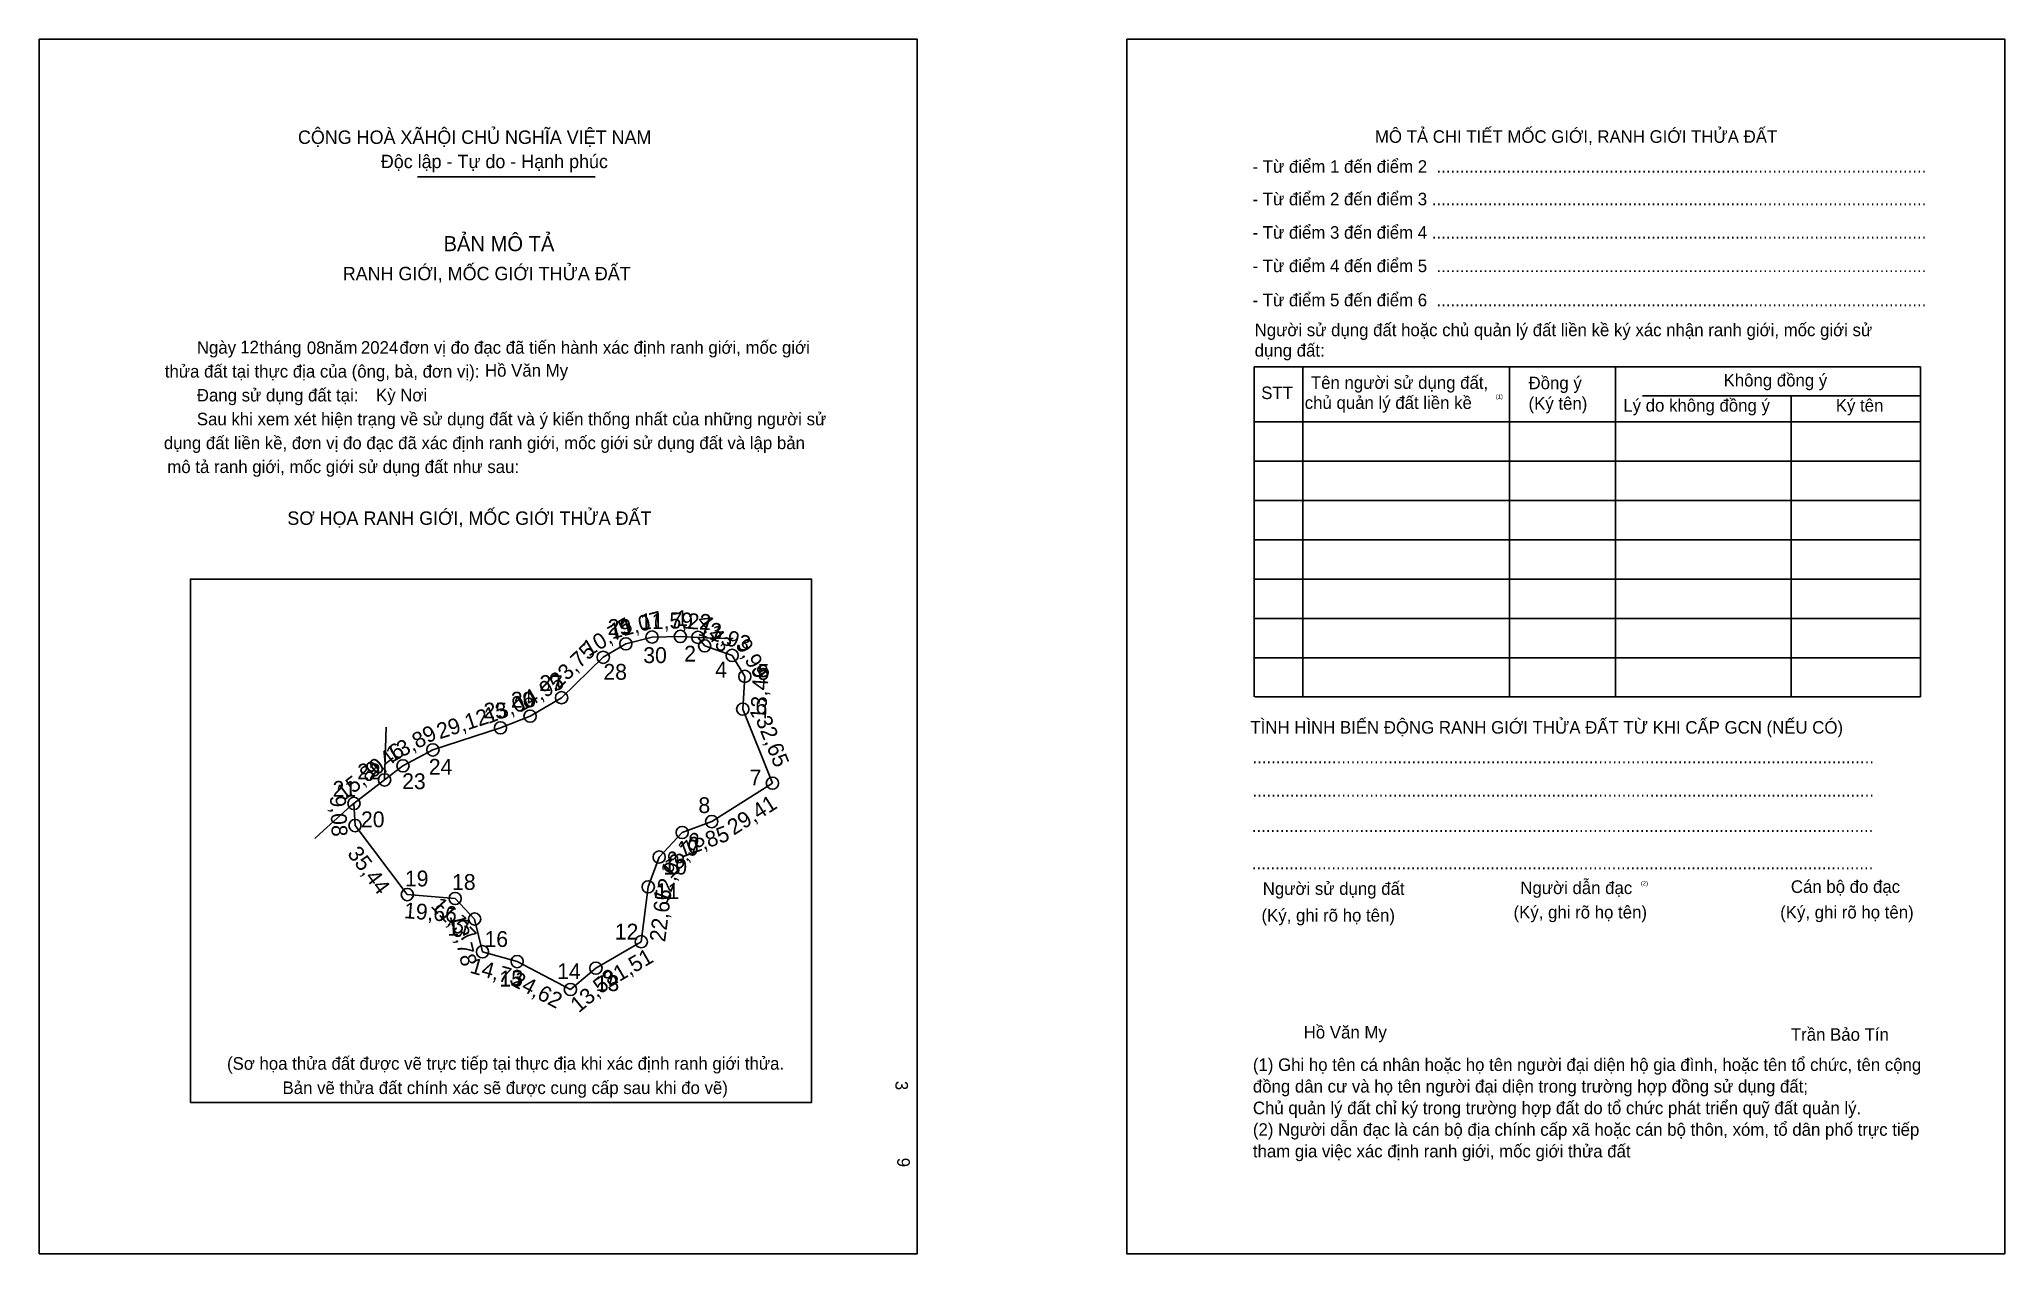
# Model space of a CAD drawing. Extents: x 550243 to 551048, y 1824323 to 1824820.
import ezdxf

# ---------------------------------------------------------------- set-up
doc = ezdxf.new("R2010")
doc.units = 0
for name, color, linetype in [('bmtKhungInTrang1', 7, 'Continuous'), ('bmtKhungInTrang2', 7, 'Continuous'), ('bmtNoiDung', 7, 'Continuous'), ('bmtTemplate', 7, 'Continuous'), ('CanhThua', 7, 'Continuous'), ('ChieuDaiCanhThua', 7, 'Continuous'), ('MocDinhThua', 7, 'Continuous'), ('RauThua', 7, 'Continuous'), ('SoHieuDinhThua', 7, 'Continuous')]:
    doc.layers.add(name, color=color, linetype=linetype)

msp = doc.modelspace()

# ---------------------------------------------------------------- linework, layer by layer
at = {"layer": 'bmtKhungInTrang1'}
msp.add_lwpolyline([(550243.12, 1824820.4), (550602.49, 1824820.4), (550602.49, 1824323.34), (550243.12, 1824323.34)], close=True, dxfattribs=at)
at = {"layer": 'bmtKhungInTrang2'}
msp.add_lwpolyline([(550688.19, 1824820.4), (551047.56, 1824820.4), (551047.56, 1824323.34), (550688.19, 1824323.34)], close=True, dxfattribs=at)
at = {"layer": 'bmtTemplate'}
for p, q in [((550397.98, 1824764.07), (550470.66, 1824764.07)), ((550760.28, 1824686.33), (550760.28, 1824551.2)), ((550844.82, 1824686.33), (550844.82, 1824551.2)), ((550888.32, 1824686.49), (550888.32, 1824551.2)), ((551013.16, 1824686.33), (551013.16, 1824551.2)), ((550899.35, 1824674.43), (551013.16, 1824674.43)), ((550740.58, 1824663.81), (551013.16, 1824663.81)), ((550740.58, 1824647.72), (551013.16, 1824647.72)), ((550740.58, 1824631.64), (551013.16, 1824631.64)), ((550740.58, 1824615.55), (551013.16, 1824615.55)), ((550740.58, 1824599.46), (551013.16, 1824599.46)), ((550740.58, 1824583.38), (551013.16, 1824583.38)), ((550740.58, 1824567.29), (551013.16, 1824567.29)), ((550740.58, 1824551.2), (551013.16, 1824551.2))]:
    msp.add_line(p, q, dxfattribs=at)
for points in [[(550740.4, 1824686.33), (551013.16, 1824686.33)], [(550740.4, 1824686.33), (550740.4, 1824551.2)], [(550960.1, 1824674.27), (550960.1, 1824551.2)]]:
    msp.add_lwpolyline(points, dxfattribs=at)
msp.add_lwpolyline([(550304.95, 1824385.25), (550304.95, 1824599.45), (550559.23, 1824599.45), (550559.23, 1824385.25)], close=True, dxfattribs=at)
at = {"layer": 'CanhThua'}
for p, q in [((550493.91, 1824575.75), (550505.5, 1824576)), ((550505.5, 1824576), (550512.71, 1824575.61)), ((550473.96, 1824567.45), (550483.2, 1824572.94)), ((550483.2, 1824572.94), (550493.91, 1824575.75)), ((550512.71, 1824575.61), (550515.46, 1824572.13)), ((550515.46, 1824572.13), (550526.72, 1824568.21)), ((550526.72, 1824568.21), (550531.88, 1824559.65)), ((550456.9, 1824550.92), (550473.96, 1824567.45)), ((550531.88, 1824559.65), (550531.04, 1824546.22)), ((550444, 1824543.37), (550456.9, 1824550.92)), ((550531.04, 1824546.22), (550543.19, 1824515.91)), ((550404.23, 1824529.54), (550431.91, 1824538.58)), ((550431.91, 1824538.58), (550444, 1824543.37)), ((550391.97, 1824523.02), (550404.23, 1824529.54)), ((550384.46, 1824517.26), (550391.97, 1824523.02)), ((550371.92, 1824507.65), (550384.46, 1824517.26)), ((550543.19, 1824515.91), (550518.33, 1824500.19)), ((550372.35, 1824498.57), (550371.92, 1824507.65)), ((550393.75, 1824470.32), (550372.35, 1824498.57)), ((550506.27, 1824495.75), (550496.83, 1824485.7)), ((550518.33, 1824500.19), (550506.27, 1824495.75)), ((550496.83, 1824485.7), (550492.36, 1824473.52)), ((550492.36, 1824473.52), (550489.52, 1824451.04)), ((550413.34, 1824468.72), (550393.75, 1824470.32)), ((550421.31, 1824460.33), (550413.34, 1824468.72)), ((550424.53, 1824446.93), (550421.31, 1824460.33)), ((550489.52, 1824451.04), (550470.94, 1824440.2)), ((550438.7, 1824442.89), (550424.53, 1824446.93)), ((550460.51, 1824431.49), (550438.7, 1824442.89)), ((550470.94, 1824440.2), (550460.51, 1824431.49))]:
    msp.add_line(p, q, dxfattribs=at)
at = {"layer": 'MocDinhThua'}
for centre in [(550493.91, 1824575.75), (550505.5, 1824576), (550512.71, 1824575.61), (550473.96, 1824567.45), (550483.2, 1824572.94), (550515.46, 1824572.13), (550526.72, 1824568.21), (550531.88, 1824559.65), (550456.9, 1824550.92), (550444, 1824543.37), (550531.04, 1824546.22), (550431.91, 1824538.58), (550404.23, 1824529.54), (550384.46, 1824517.26), (550391.97, 1824523.02), (550543.19, 1824515.91), (550371.92, 1824507.65), (550372.35, 1824498.57), (550506.27, 1824495.75), (550518.33, 1824500.19), (550496.83, 1824485.7), (550393.75, 1824470.32), (550492.36, 1824473.52), (550413.34, 1824468.72), (550421.31, 1824460.33), (550424.53, 1824446.93), (550489.52, 1824451.04), (550438.7, 1824442.89), (550470.94, 1824440.2), (550460.51, 1824431.49)]:
    msp.add_circle(centre, 2.5, dxfattribs=at)
at = {"layer": 'RauThua'}
for p, q in [((550505.5, 1824576), (550518.54, 1824575.29)), ((550518.54, 1824575.29), (550527.06, 1824575.21)), ((550384.46, 1824517.26), (550385.14, 1824538.83)), ((550370.61, 1824506.64), (550359.44, 1824496.54)), ((550371.92, 1824507.65), (550370.61, 1824506.64)), ((550359.44, 1824496.54), (550355.88, 1824493.22))]:
    msp.add_line(p, q, dxfattribs=at)

# ---------------------------------------------------------------- texts
at = {"layer": 'bmtNoiDung'}
for s, p in [('12', (550325.36, 1824691.87)), ('08', (550352.62, 1824691.58)), ('2024', (550374.75, 1824691.7)), ('Hồ Văn My', (550425.54, 1824682.31)), ('Kỳ Nơi', (550380.93, 1824672.2)), ('Hồ Văn My', (550760.65, 1824411.43))]:
    msp.add_text(s, height=5.142, dxfattribs=at).set_placement(p)
for s, p in [('3', (550593.54, 1824394.09)), ('9', (550594.27, 1824362.63))]:
    msp.add_text(s, height=5.14, rotation=270, dxfattribs=at).set_placement(p)
at = {"layer": 'bmtTemplate'}
for s, height, p in [('CỘNG HOÀ XÃHỘI CHỦ NGHĨA VIỆT NAM', 5.4848, (550348.98, 1824777.59)), ('MÔ TẢ CHI TIẾT MỐC GIỚI, RANH GIỚI THỬA ĐẤT', 5.14, (550789.8, 1824778.03)), ('Độc lập - Tự do - Hạnh phúc', 5.4848, (550382.9, 1824767.67)), ('- Từ điểm 1 đến điểm 2  .........................................................................................................', 5.14002, (550739.7, 1824765.77)), ('- Từ điểm 2 đến điểm 3 ..........................................................................................................', 5.14002, (550739.7, 1824752.45)), ('- Từ điểm 3 đến điểm 4 ..........................................................................................................', 5.14002, (550739.7, 1824738.78)), ('BẢN MÔ TẢ', 6.17, (550408.57, 1824733.68)), ('RANH GIỚI, MỐC GIỚI THỬA ĐẤT', 5.4848, (550367.31, 1824721.78)), ('- Từ điểm 4 đến điểm 5  .........................................................................................................', 5.14002, (550739.7, 1824725.1)), ('- Từ điểm 5 đến điểm 6  .........................................................................................................', 5.14002, (550739.7, 1824711.11)), ('Người sử dụng đất hoặc chủ quản lý đất liền kề ký xác nhận ranh giới, mốc giới sử', 5.14, (550740.58, 1824698.88)), ('Ngày     tháng     năm         đơn vị đo đạc đã tiến hành xác định ranh giới, mốc giới ', 5.142, (550307.6, 1824691.7)), ('dụng đất:', 5.14, (550740.58, 1824690.52)), ('thửa đất tại thực địa của (ông, bà, đơn vị):', 5.142, (550294.49, 1824681.93)), ('Tên người sử dụng đất,', 5.14, (550763.6, 1824677.33)), ('Đồng ý', 5.14, (550852.68, 1824677.17)), ('Không đồng ý', 5.14, (550932.51, 1824678.29)), ('Đang sử dụng đất tại:', 5.142, (550307.6, 1824672.17)), ('STT', 5.14, (550743.26, 1824673.14)), ('chủ quản lý đất liền kề', 5.14, (550761.08, 1824669.11)), ('(1)', 1.714, (550839.26, 1824673.33)), ('(Ký tên)', 5.14, (550852.68, 1824668.8)), ('Lý do không đồng ý', 5.14, (550891.46, 1824668)), ('Ký tên', 5.14, (550978.44, 1824668)), ('Sau khi xem xét hiện trạng về sử dụng đất và ý kiến thống nhất của những người sử ', 5.142, (550307.6, 1824662.4)), ('dụng đất liền kề, đơn vị đo đạc đã xác định ranh giới, mốc giới sử dụng đất và lập bản', 5.142, (550294.11, 1824652.64)), ('mô tả ranh giới, mốc giới sử dụng đất như sau:', 5.142, (550295.52, 1824642.87)), ('SƠ HỌA RANH GIỚI, MỐC GIỚI THỬA ĐẤT', 5.4848, (550344.65, 1824621.66)), ('TÌNH HÌNH BIẾN ĐỘNG RANH GIỚI THỬA ĐẤT TỪ KHI CẤP GCN (NẾU CÓ)', 5.14, (550738.84, 1824536.2)), ('.....................................................................................................................................', 5.14772, (550739.7, 1824524.11)), ('.....................................................................................................................................', 5.14772, (550739.7, 1824510.43)), ('.....................................................................................................................................', 5.14772, (550739.44, 1824495.96)), ('.....................................................................................................................................', 5.14772, (550739.44, 1824480.67)), ('Người sử dụng đất', 5.14, (550743.89, 1824470.22)), ('Người dẫn đạc', 5.14, (550849.32, 1824470.54)), ('(2)', 1.714, (550898.68, 1824474.09)), ('Cán bộ đo đạc', 5.14, (550960.05, 1824471.02)), ('(Ký, ghi rõ họ tên)', 5.14, (550743.37, 1824459.28)), ('(Ký, ghi rõ họ tên)', 5.14, (550846.53, 1824460.57)), ('(Ký, ghi rõ họ tên)', 5.14, (550955.68, 1824460.57)), ('Trần Bảo Tín', 5.14, (550960.05, 1824410.5)), ('(Sơ họa thửa đất được vẽ trực tiếp tại thực địa khi xác định ranh giới thửa.', 5.142, (550319.95, 1824398.64)), ('(1) Ghi họ tên cá nhân hoặc họ tên người đại diện hộ gia đình, hoặc tên tổ chức, tên cộng', 5.14, (550739.85, 1824398.14)), ('Bản vẽ thửa đất chính xác sẽ được cung cấp sau khi đo vẽ)', 5.142, (550342.68, 1824388.69)), ('đồng dân cư và họ tên người đại diện trong trường hợp đồng sử dụng đất;', 5.14, (550739.85, 1824389.29)), ('Chủ quản lý đất chỉ ký trong trường hợp đất do tổ chức phát triển quỹ đất quản lý.', 5.14, (550739.85, 1824380.44)), ('(2) Người dẫn đạc là cán bộ địa chính cấp xã hoặc cán bộ thôn, xóm, tổ dân phố trực tiếp', 5.14, (550739.85, 1824371.6)), ('tham gia việc xác định ranh giới, mốc giới thửa đất', 5.14, (550739.85, 1824362.75))]:
    msp.add_text(s, height=height, dxfattribs=at).set_placement(p)
at = {"layer": 'ChieuDaiCanhThua'}
for s, rotation, p in [('10,75', 30.71691, (550467.95, 1824567.64)), ('11,07', 14.70142, (550477.54, 1824574.8)), ('11,59', 1.2357, (550489.08, 1824578.88)), ('7,22', 356.88089, (550501.13, 1824579.48)), ('4,43', 308.36495, (550511.68, 1824582.13)), ('11,93', 340.79929, (550512.37, 1824576.64)), ('23,75', 44.09603, (550455.68, 1824554.24)), ('9,99', 301.07292, (550527.86, 1824572.59)), ('14,95', 30.33921, (550439.8, 1824544.66)), ('13,46', 86.4003, (550540.48, 1824541.77)), ('13,00', 21.61323, (550426.92, 1824540.08)), ('29,12', 18.0865, (550407.03, 1824533.86)), ('13,89', 28.00453, (550387.26, 1824524.18)), ('32,65', 291.84539, (550536.23, 1824541.96)), ('9,46', 37.48286, (550379.75, 1824517.73)), ('15,80', 37.48264, (550367.82, 1824508.58)), ('9,08', 272.68791, (550362.06, 1824510.74)), ('29,41', 32.31821, (550527.35, 1824494.41)), ('13,78', 46.80212, (550501.45, 1824476.44)), ('12,85', 20.185, (550505.85, 1824485.25)), ('35,44', 307.1454, (550368.91, 1824487.03)), ('12,98', 69.85251, (550500.1, 1824466.42)), ('22,65', 82.77929, (550499.26, 1824450.7)), ('19,66', 355.31672, (550392.21, 1824460.71)), ('11,57', 313.50141, (550403.02, 1824465.49)), ('13,78', 283.54102, (550411.03, 1824461.55)), ('21,51', 30.28366, (550476.34, 1824432.11)), ('14,73', 344.08613, (550418.99, 1824438.42)), ('13,58', 39.87093, (550463.9, 1824421.67)), ('24,62', 332.40439, (550435.75, 1824433.48))]:
    msp.add_text(s, height=6.473, rotation=rotation, dxfattribs=at).set_placement(p)
at = {"layer": 'SoHieuDinhThua'}
for s, height, p in [('1', 6.47, (550503.82, 1824580.26)), ('29', 6.473, (550475.73, 1824576.62)), ('3', 6.47, (550517.82, 1824575.01)), ('30', 6.473, (550490.34, 1824565.09)), ('2', 6.47, (550507.07, 1824565.71)), ('27', 6.473, (550447.8, 1824553.66)), ('28', 6.473, (550474.01, 1824558.26)), ('4', 6.47, (550519.77, 1824559.15)), ('5', 6.47, (550537.09, 1824558.2)), ('26', 6.473, (550436.12, 1824546.88)), ('25', 6.473, (550424.9, 1824542.4)), ('6', 6.47, (550536.23, 1824544.17)), ('22', 6.473, (550373.21, 1824517.45)), ('23', 6.473, (550391.64, 1824513.48)), ('24', 6.473, (550402.55, 1824519.4)), ('7', 6.47, (550533.87, 1824514.98)), ('21', 6.473, (550363.16, 1824510.36)), ('20', 6.473, (550374.79, 1824497.89)), ('8', 6.47, (550512.9, 1824503.68)), ('9', 6.47, (550508.22, 1824486.26)), ('19', 6.473, (550392.78, 1824473.66)), ('10', 6.473, (550498.61, 1824478.53)), ('18', 6.473, (550412.07, 1824472.25)), ('11', 6.473, (550495.45, 1824468.5)), ('17', 6.473, (550410.15, 1824453.51)), ('16', 6.473, (550425.35, 1824448.89)), ('12', 6.473, (550478.68, 1824451.94)), ('15', 6.473, (550431.45, 1824432.69)), ('14', 6.473, (550455.1, 1824435.71)), ('13', 6.473, (550470.86, 1824430.82))]:
    msp.add_text(s, height=height, dxfattribs=at).set_placement(p)

doc.saveas('drawing.dxf')
